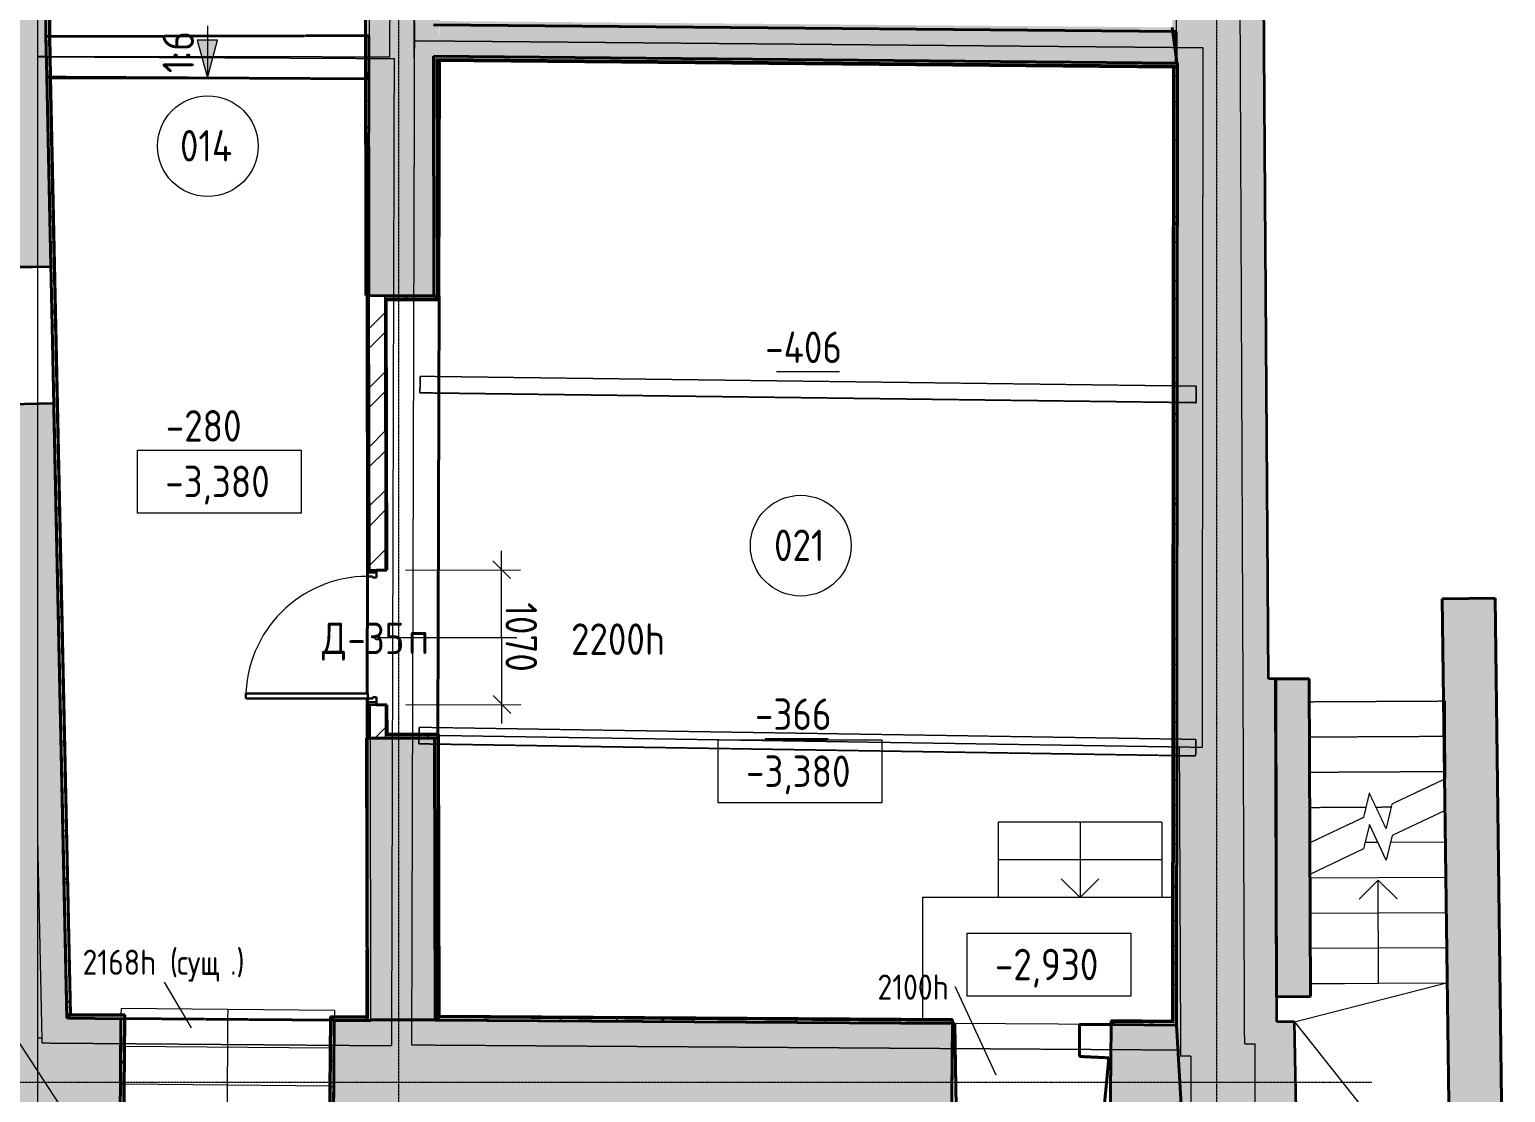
# Model space of a CAD drawing. Header units: millimetres. Extents: x 749182 to 2267578, y 70462 to 311449.
# Drawn here: x 2004672 to 2016399, y 230546 to 238991 of the extents above; entities that cross this region are included whole.
import ezdxf

# ---------------------------------------------------------------- set-up
doc = ezdxf.new("R2010")
doc.units = ezdxf.units.MM
for name, pattern in [('ADSK_Линия сетки', [25, 20, -2.5, 0, -2.5]), ('ADSK_Сверху', [4.5, 3, -1.5]), ('ADSK_Снесено', [4.5, 3, -1.5]), ('осеваяX2', [4, 2.5, -0.5, 0.5, -0.5])]:
    doc.linetypes.add(name, pattern=pattern)
doc.layers.get('Defpoints').update_dxf_attribs({"color": 255})
for name, color, linetype, lineweight in [('Аннотация', 7, 'Continuous', 9), ('Двери', 7, 'Continuous', 20), ('Каркас', 7, 'Continuous', 9), ('Лестницы', 7, 'Continuous', 18), ('Марки', 7, 'Continuous', 20), ('Марки дверей', 7, 'Continuous', 20), ('Марки помещений', 7, 'Continuous', 20), ('Оси', 165, 'осеваяX2', 13), ('отметки', 7, 'Continuous', 20), ('Пандусы', 7, 'Continuous', 18), ('Перекрытие', 7, 'Continuous', 18), ('размеры', 7, 'Continuous', 9), ('Стены', 184, 'Continuous', 40), ('Стены внутренние', 7, 'Continuous', 18), ('Стены наружные', 7, 'Continuous', 18), ('Стены разрез', 7, 'Continuous', 35), ('Стены штриховка', 7, 'Continuous', 18), ('Стрелки вверх', 7, 'Continuous', 18)]:
    doc.layers.add(name, color=color, linetype=linetype, lineweight=lineweight)
doc.layers.add('Линии', color=7, linetype='Continuous', lineweight=9, true_color=0x00a600)
doc.layers.add('Отметки потолка', color=253, linetype='Continuous')
doc.styles.add('GOST Common', font='GOST_Common.ttf', dxfattribs={"width": 0.9, "height": 350})
doc.styles.add('GOST Common_1', font='GOST_Common.ttf', dxfattribs={"width": 0.9, "height": 250})
doc.dimstyles.new('ADSK_Основной_2_5_мм', dxfattribs={"dimscale": 304.8, "dimtxt": 251.428749, "dimasz": 0.463911, "dimexe": 0.492126, "dimexo": 0.492126, "dimgap": 0.098425, "dimtad": 1, "dimdec": 3, "dimrnd": 0.001, "dimdsep": 46, "dimtxsty": 'GOST Common_1', "dimblk1": 'OBLIQUE', "dimblk2": 'OBLIQUE', "dimsah": 1, "dimcen": 0.09, "dimdle": 0.492126, "dimazin": 2, "dimtfac": 1, "dimtdec": 4, "dimtix": 1, "dimtmove": 0, "dimatfit": 3, "dimfxl": 0, "dimtvp": 1, "dimtolj": 1, "dimtzin": 0, "dimlwd": 20, "dimlwe": 20, "dimarcsym": 0})
doc.dimstyles.new('ADSK_Основной_2_5_мм_Округление_до_1_мм', dxfattribs={"dimscale": 304.8, "dimtxt": 251.428749, "dimasz": 0.463911, "dimexe": 0.492126, "dimexo": 0.492126, "dimgap": 0.098425, "dimtad": 1, "dimdec": 0, "dimdsep": 46, "dimtxsty": 'GOST Common_1', "dimblk1": 'OBLIQUE', "dimblk2": 'OBLIQUE', "dimsah": 1, "dimcen": 0.09, "dimdle": 0.492126, "dimazin": 2, "dimtfac": 1, "dimtdec": 4, "dimtix": 1, "dimtmove": 0, "dimatfit": 3, "dimfxl": 0, "dimtvp": 1, "dimtolj": 1, "dimtzin": 0, "dimlwd": 20, "dimlwe": 20, "dimarcsym": 0})
pattern_1 = [(0, (1958195.05, 210071.62), (406.4, 101.6), [33.528, -271.272, 33.528, -271.272, -1625.6]), (0, (1958195.05, 210071.62), (406.4, 101.6), [-609.6, 33.528, -576.072, 33.528, -271.272, -711.2]), (0, (1958195.05, 210071.62), (406.4, 101.6), [-1524, 33.528, -169.672, 33.528, -474.472]), (120, (1958347.45, 210122.42), (-291.18818, 301.15272), [33.528, -271.272, 33.528, -271.272, -1625.6]), (120, (1958347.45, 210122.42), (-291.18818, 301.15272), [-609.6, 33.528, -576.072, 33.528, -271.272, -711.2]), (120, (1958347.45, 210122.42), (-291.18818, 301.15272), [-1524, 33.528, -169.672, 33.528, -474.472]), (240, (1958398.25, 210325.62), (-115.21182, -402.75272), [33.528, -271.272, 33.528, -271.272, -1625.6]), (240, (1958398.25, 210325.62), (-115.21182, -402.75272), [-609.6, 33.528, -576.072, 33.528, -271.272, -711.2]), (240, (1958398.25, 210325.62), (-115.21182, -402.75272), [-1524, 33.528, -169.672, 33.528, -474.472])]

# ---------------------------------------------------------------- blocks, each defined once
blk = doc.blocks.new('Типовая двутавровая балка _АСТО 20-93_ Балки - 130х360мм-785426-00 План подвала')
at = {"layer": 'Каркас', "color": 253, "linetype": 'ADSK_Сверху', "true_color": 0xaaaaaa}
for p, q in [((-3083.5, 67.5), (-3083.5, -62.5)), ((-3083.5, 67.5), (3083.5, 67.5)), ((3083.5, -62.5), (3083.5, 67.5)), ((-3083.5, -62.5), (3083.5, -62.5))]:
    blk.add_line(p, q, dxfattribs=at)
at = {"layer": 'Каркас', "color": 253, "linetype": 'ADSK_Сверху', "true_color": 0xb2b2b2}
for p, q in [((-3083.5, 15), (-3083.5, 67.5)), ((3083.5, 67.5), (-3083.5, 67.5)), ((-3083.5, 3), (-3083.5, 15)), ((3083.5, 67.5), (3083.5, 15)), ((3083.5, 15), (3083.5, 3)), ((-3083.5, -15), (-3083.5, -3)), ((-3083.5, -62.5), (-3083.5, -15)), ((-3083.5, -62.5), (3083.5, -62.5)), ((3083.5, -3), (3083.5, -15)), ((3083.5, -15), (3083.5, -62.5))]:
    blk.add_line(p, q, dxfattribs=at)
blk = doc.blocks.new('Типовая двутавровая балка _АСТО 20-93_ Балки - 130х360мм-785438-00 План подвала')
at = {"layer": 'Каркас', "color": 253, "linetype": 'ADSK_Сверху', "true_color": 0xaaaaaa}
for p, q in [((-3086, 67.5), (-3086, -62.5)), ((-3086, 67.5), (3086, 67.5)), ((3086, -62.5), (3086, 67.5)), ((-3086, -62.5), (3086, -62.5))]:
    blk.add_line(p, q, dxfattribs=at)
at = {"layer": 'Каркас', "color": 253, "linetype": 'ADSK_Сверху', "true_color": 0xb2b2b2}
for p, q in [((-3086, 15), (-3086, 67.5)), ((3086, 67.5), (-3086, 67.5)), ((-3086, 3), (-3086, 15)), ((3086, 67.5), (3086, 15)), ((3086, 15), (3086, 3)), ((3086, 3.5), (3086, 3)), ((-3086, -15), (-3086, -3)), ((-3086, -62.5), (-3086, -15)), ((-3086, -62.5), (3086, -62.5)), ((3086, -3), (3086, -15)), ((3086, -15), (3086, -62.5))]:
    blk.add_line(p, q, dxfattribs=at)
blk = doc.blocks.new('Существующие стены подвал - Существующие стены подвал-614279-00 План подвала')
at = {"layer": 'Стены', "true_color": 0xc0c0c0}
h = blk.add_hatch(color=9, dxfattribs=at)
h.paths.add_polyline_path([(56530, 8244), (56522, 9892), (55615, 9887), (55611, 9124), (54268, 9130), (54267, 9159), (49024, 9159), (49024, 8260), (51105, 8255)])
h.paths.add_polyline_path([(55620, 11120), (56516, 11125), (56510, 12255), (55625, 12250), (55622, 11615)])
h.paths.add_polyline_path([(55630, 13483), (56504, 13488), (56483, 17882), (56479, 17884), (56484, 18289), (56581, 18289), (56578, 18453), (55637, 18454), (55634, 15862), (55639, 15464), (55634, 14275)])
h.paths.add_polyline_path([(56557, 19523), (56528, 21036), (56387, 21036), (56386, 21236), (56384, 21236), (56375, 23761), (56320, 23762), (56288, 28355), (56257, 36643), (56224, 43937), (48464, 43936), (48464, 43053), (55489, 43062), (55489, 40730), (55506, 37128), (55501, 36571), (55556, 28934), (55560, 28903), (55598, 28902), (55600, 28901), (55599, 28652), (55595, 28648), (55599, 28619), (55592, 20993), (55639, 20179), (55639, 19524), (56555, 19523)])
h.paths.add_polyline_path([(39393, 20202), (42162, 20231), (42716, 20255), (46307, 20252), (46773, 21064), (46670, 25898), (45913, 25901), (45930, 21077), (41376, 21088), (41376, 20956), (40178, 20959), (40178, 21091), (38511, 21094), (38521, 20374), (39393, 20368), (39393, 20231)])
h.paths.add_polyline_path([(18978, 20357), (18996, 20698), (18996, 21072), (18966, 21072), (18966, 20652), (18456, 20409), (18495, 20368), (18966, 20358)])
h.paths.add_polyline_path([(18424, 20369), (18456, 20409), (18456, 21073), (10754, 21086), (10746, 20458), (11346, 20458), (18045, 20377), (18211, 20374)])
h.paths.add_polyline_path([(37360, 20381), (37355, 21098), (30807, 21115), (30787, 20709), (30787, 20839), (30777, 20702), (30787, 20395), (34405, 20388), (35898, 20390), (37360, 20381)])
h.paths.add_polyline_path([(46613, 28543), (46613, 28546), (46607, 28863), (46597, 32747), (46594, 32922), (46603, 32922), (46599, 34522), (45850, 34542), (45850, 34541), (45780, 34540), (45780, 34544), (45778, 34544), (45781, 30723), (45896, 30722), (45904, 28546), (46608, 28543)])
h.paths.add_polyline_path([(45778, 35501), (45778, 35501), (45779, 35510), (45848, 35511), (45848, 35503), (46597, 35523), (46594, 36634), (46597, 37232), (46590, 43051), (47468, 43052), (47468, 43936), (45825, 43935), (45871, 35688), (45777, 35688), (45778, 35511)])
h = blk.add_hatch(color=9, dxfattribs=at)
h.paths.add_polyline_path([(49330, 9159), (49871, 9159), (49876, 14295), (49329, 14293), (49341, 13117), (46824, 13097), (46826, 14680), (46270, 14680), (46225, 13092), (42728, 13086), (42730, 14666), (42185, 14666), (42202, 12894), (40707, 12829), (40704, 13066), (39414, 13046), (39406, 14749), (38599, 14752), (38615, 13626), (37409, 13633), (37379, 17813), (35269, 17808), (35270, 17508), (36952, 17512), (36985, 12976), (38530, 12970), (38530, 12441), (46544, 12521), (49330, 12549), (49324, 9159)])
h.paths.add_polyline_path([(49318, 15363), (49867, 15365), (49864, 15537), (53981, 15485), (53986, 15883), (49850, 15934), (49839, 20219), (53802, 20191), (53811, 21022), (49715, 21049), (49721, 23289), (49159, 23290), (49153, 21046), (48898, 21048), (48891, 20226), (49310, 20222), (49310, 19595), (49307, 15912), (49314, 15912), (49314, 15769), (49318, 15364)])
h.paths.add_polyline_path([(55639, 15464), (55634, 15862), (55120, 15869), (55115, 15470), (55634, 15464)])
h.paths.add_polyline_path([(46827, 15716), (46827, 15765), (46818, 15765), (46818, 15915), (46843, 20244), (47196, 20241), (47203, 21061), (46773, 21064), (46307, 20252), (46285, 15923), (46302, 15923), (46301, 15765), (46300, 15716), (46826, 15716)])
h.paths.add_polyline_path([(42721, 15725), (42732, 15725), (42731, 15794), (42721, 15794), (42721, 16270), (42716, 20255), (42157, 20231), (42162, 16052), (42173, 15890), (42175, 15725), (42721, 15725)])
h.paths.add_polyline_path([(39402, 15799), (39402, 15904), (39406, 16052), (39393, 20368), (38521, 20374), (38585, 15803), (38603, 15802), (39401, 15799)])
h.paths.add_polyline_path([(49314, 15912), (49314, 15912), (49839, 15934)])
h.paths.add_polyline_path([(18026, 17310), (18944, 17311), (18401, 17522), (18878, 17348), (18215, 17715), (18045, 17666), (18045, 17821), (18945, 18220), (18945, 18187), (18979, 18187), (18978, 18769), (18945, 18768), (18945, 18253), (18045, 18741), (18045, 18759), (18012, 18759), (18026, 17310)])
h.paths.add_polyline_path([(18945, 17311), (18979, 17311), (18979, 17677), (18945, 17677), (18945, 17311)])
h.paths.add_polyline_path([(30789, 17378), (31843, 17391), (31825, 18780), (30788, 18769), (30789, 18187), (30842, 18187), (30842, 17677), (30789, 17677), (30789, 17384)])
h.paths.add_polyline_path([(13925, 17540), (13925, 17840), (11328, 17867), (11334, 20458), (11046, 20458), (11007, 17570), (13342, 17546)])
h.paths.add_polyline_path([(30788, 20077), (31808, 20119), (31804, 20361), (31797, 20361), (31804, 20393), (30787, 20395), (30788, 20079)])
h.paths.add_polyline_path([(17999, 20144), (18045, 20144), (18045, 20154), (18295, 20209), (18424, 20369), (17997, 20378), (17999, 20154)])
h.paths.add_polyline_path([(18945, 20153), (18978, 20154), (18978, 20357), (18945, 20357), (18945, 20154)])
h.paths.add_polyline_path([(55639, 20179), (55591, 21010), (55071, 21014), (55062, 20183), (55639, 20179)])
h.paths.add_polyline_path([(49179, 26805), (49175, 28869), (49173, 28869), (49172, 28240), (49168, 26805), (49173, 26805)])
h.paths.add_polyline_path([(49731, 26804), (49736, 28675), (49734, 28674), (49718, 28675), (49718, 28706), (49686, 28707), (49685, 28662), (49673, 28659), (49179, 26805), (49715, 26804)])
h.paths.add_polyline_path([(55599, 28619), (55555, 28936), (49737, 28987), (49721, 34397), (49676, 34397), (49676, 34274), (49283, 33202), (49633, 29644), (49685, 29319), (49685, 29120), (49652, 28971), (49685, 28977), (49686, 28957), (49737, 28956), (49736, 28675), (55591, 28619)])
h.paths.add_polyline_path([(49145, 28869), (49145, 28869), (49175, 28875), (49166, 34396), (49122, 34396), (49126, 32975), (49132, 32975), (49136, 32801), (49144, 28869)])
h.paths.add_polyline_path([(49119, 35466), (49718, 35467), (49715, 36619), (55501, 36571), (55506, 37174), (48705, 37218), (48702, 36626), (49116, 36624), (49119, 35555)])
h.paths.add_polyline_path([(47702, 36630), (47705, 37225), (46597, 37232), (46594, 36634), (47702, 36630)])
at = {"layer": 'Стены'}
for p, q in [((49731, 26804), (49721, 23321)), ((49160, 23645), (49163, 24679)), ((49159, 23290), (49160, 23605)), ((53811, 21022), (53828, 21022)), ((53842, 20191), (53828, 21022)), ((54819, 21016), (54818, 20761)), ((54819, 21016), (55071, 21014)), ((54818, 20761), (55053, 20750)), ((55053, 20750), (54998, 20183))]:
    blk.add_line(p, q, dxfattribs=at)
at = {"layer": 'Стены разрез'}
for p, q in [((56288, 28355), (56257, 36643)), ((46607, 28863), (46597, 32747)), ((49136, 32801), (49144, 28869)), ((46613, 28543), (46607, 28863)), ((49144, 28869), (49173, 28869)), ((49173, 28869), (49173, 28529)), ((55555, 28936), (55599, 28619)), ((55599, 28619), (55555, 28936)), ((49731, 26804), (49736, 28675)), ((49736, 28675), (55599, 28619)), ((55599, 28619), (55591, 21010)), ((49173, 28529), (49168, 26805)), ((56320, 23762), (56288, 28355)), ((49168, 26805), (49731, 26804)), ((46773, 21064), (46670, 25898)), ((56383, 23762), (56320, 23762)), ((56387, 21035), (56383, 23762)), ((49159, 23290), (49153, 21046)), ((49721, 23289), (49159, 23290)), ((49715, 21049), (49721, 23289)), ((47203, 21061), (46773, 21064)), ((47196, 20241), (47203, 21061)), ((48898, 21048), (48891, 20226)), ((49153, 21046), (48898, 21048)), ((53811, 21022), (49715, 21049)), ((53802, 20191), (53811, 21022)), ((55071, 21014), (55062, 20183)), ((55591, 21010), (55071, 21014)), ((55591, 21010), (55639, 20179)), ((55639, 20179), (55591, 21010)), ((56528, 21036), (56387, 21035)), ((56557, 19523), (56528, 21036))]:
    blk.add_line(p, q, dxfattribs=at)
blk = doc.blocks.new('Существующие стены подвал 2 - Существующие стены подвал 2-649525-00 План подвала')
at = {"layer": 'Стены', "true_color": 0xc0c0c0}
h = blk.add_hatch(color=9, dxfattribs=at)
h.paths.add_polyline_path([(46670, 25898), (46669, 25947), (45913, 25930), (45914, 25901), (46633, 25898)])
h.paths.add_polyline_path([(45909, 27022), (46645, 27038), (46613, 28543), (45904, 28546), (45909, 27038)])
at = {"layer": 'Стены'}
blk.add_line((45906, 27832), (45907, 27562), dxfattribs=at)
at = {"layer": 'Стены разрез'}
for p, q in [((45904, 28546), (45906, 27832)), ((46645, 27038), (46613, 28543)), ((45907, 27562), (45909, 27022)), ((45909, 27022), (46645, 27038)), ((46669, 25947), (45913, 25930)), ((45913, 25930), (45913, 25901)), ((46670, 25898), (46669, 25947))]:
    blk.add_line(p, q, dxfattribs=at)
blk = doc.blocks.new('Новые проёмы подвал - Новые проёмы подвал-999150-00 План подвала')
at = {"layer": 'Стены', "color": 0, "linetype": 'ADSK_Снесено'}
for p, q in [((53811, 21022), (53828, 21022)), ((53828, 21022), (53842, 20191)), ((54818, 20761), (54819, 21016)), ((54819, 21016), (55071, 21014)), ((55053, 20750), (54818, 20761)), ((54998, 20183), (55053, 20750))]:
    blk.add_line(p, q, dxfattribs=at)
at = {"layer": 'Стены разрез', "color": 0, "linetype": 'ADSK_Снесено'}
for p, q in [((49144, 28869), (46607, 28863)), ((46607, 28863), (46613, 28543)), ((49173, 28869), (49144, 28869)), ((49173, 28529), (49173, 28869)), ((46613, 28543), (49173, 28529)), ((47203, 21061), (47196, 20241)), ((48898, 21048), (47203, 21061)), ((48891, 20226), (48898, 21048)), ((53811, 21022), (53802, 20191)), ((53828, 21022), (53811, 21022)), ((53842, 20191), (53828, 21022)), ((54819, 21016), (54818, 20761)), ((55071, 21014), (54819, 21016)), ((55062, 20183), (55071, 21014)), ((54818, 20761), (55053, 20750)), ((55053, 20750), (54998, 20183))]:
    blk.add_line(p, q, dxfattribs=at)
blk = doc.blocks.new('AC_Дверь_Однопольная_Стальная - Д-35п 1070х2200h-1983209-00 План подвала')
at = {"layer": 'Двери', "color": 5, "linetype": 'Continuous', "lineweight": 30, "true_color": 0x0000ff}
for p, q in [((-485, 1046), (-445, 1046)), ((-485, 76), (-485, 1046)), ((-445, 1046), (-445, 76)), ((-535, 76), (-515, 76)), ((-535, 6), (-535, 76)), ((-515, 6), (-535, 6)), ((-515, 76), (-485, 76)), ((-515, 6), (-515, 76)), ((-515, 76), (-515, 6)), ((-475, 6), (-515, 6)), ((-445, 76), (-485, 76)), ((-485, 76), (-485, 36)), ((-485, 36), (-475, 36)), ((-475, 36), (-475, 6)), ((475, 36), (485, 36)), ((475, 6), (475, 36)), ((515, 6), (475, 6)), ((485, 76), (515, 76)), ((485, 36), (485, 76)), ((515, 76), (515, 6)), ((515, 76), (535, 76)), ((515, 6), (515, 76)), ((535, 6), (515, 6)), ((535, 76), (535, 6))]:
    blk.add_line(p, q, dxfattribs=at)
at = {"layer": 'Двери', "color": 5, "linetype": 'Continuous', "true_color": 0x0000ff}
blk.add_arc((-485, 76), 970, 0, 90, dxfattribs=at)
blk = doc.blocks.new('_Oblique')
at = {"color": 0, "linetype": 'ByBlock', "lineweight": -2}
blk.add_line((-0.5, -0.5), (0.5, 0.5), dxfattribs=at)
blk = doc.blocks.new('*D1834')
at = {"layer": 'Defpoints', "color": 0, "lineweight": 20, "transparency": 16777216}
for p in [(2003785, 237109), (2004840, 237109), (2003685, 236004)]:
    blk.add_point(p, dxfattribs=at)
at = {"layer": 'размеры', "color": 0, "lineweight": 20, "transparency": 16777216}
for p, q in [((2003785, 235854), (2003785, 237259)), ((2004690, 237109), (2003635, 237109)), ((2003835, 236004), (2003935, 236004))]:
    blk.add_line(p, q, dxfattribs=at)
at = {"layer": 'размеры', "color": 0, "lineweight": 20, "transparency": 16777216, "xscale": 141.4, "yscale": 141.4, "zscale": 141.4}
for p, rotation in [((2003785, 237109), 90), ((2003785, 236004), 270)]:
    blk.add_blockref('_Oblique', p, dxfattribs=dict(at, rotation=rotation))
at = {"layer": 'размеры', "color": 0, "lineweight": 20, "transparency": 16777216, "insert": (2003630, 236557), "char_height": 250, "width": 925.6, "attachment_point": 5, "rotation": 90, "style": 'GOST Common_1'}
blk.add_mtext('\\A1;1105.635', dxfattribs=at)
blk = doc.blocks.new('ADSK_Марка_Помещение_ОдноЗначение - Номер-247393-00 План подвала')
at = {"layer": 'Марки помещений'}
blk.add_circle((0, 0), 4, dxfattribs=at)
blk = doc.blocks.new('ADSK_Марка_Дверь - Типоразмер_ADSK_Марка-58376-00 План подвала')
at = {"layer": 'Марки дверей', "lineweight": 9}
blk.add_circle((0, 0), 0.2, dxfattribs=at)
blk = doc.blocks.new('*D1841')
at = {"layer": 'Defpoints', "color": 0, "lineweight": 20, "transparency": 16777216}
for p in [(2007510, 234697), (2008423, 234699), (2007512, 233627)]:
    blk.add_point(p, dxfattribs=at)
at = {"layer": 'размеры', "color": 0, "lineweight": 20, "transparency": 16777216}
for p, q in [((2008425, 233479), (2008423, 234849)), ((2007660, 234697), (2008573, 234699)), ((2007662, 233627), (2008575, 233629))]:
    blk.add_line(p, q, dxfattribs=at)
at = {"layer": 'размеры', "color": 0, "lineweight": 20, "transparency": 16777216, "xscale": 141.4, "yscale": 141.4, "zscale": 141.4}
for p, rotation in [((2008423, 234699), 90.09878128628101), ((2008425, 233629), 270.098781286281)]:
    blk.add_blockref('_Oblique', p, dxfattribs=dict(at, rotation=rotation))
at = {"layer": 'размеры', "color": 0, "lineweight": 20, "transparency": 16777216, "insert": (2008579, 234164), "char_height": 250, "width": 700.59, "attachment_point": 5, "rotation": 270.0988, "style": 'GOST Common_1'}
blk.add_mtext('\\A1;1070', dxfattribs=at)
blk = doc.blocks.new('Высотные отметки - Рамка-5093-00 План подвала')
at = {"layer": 'Аннотация'}
for p, q in [((-6.5, 0), (-6.5, 5)), ((-6.5, 5), (6.5, 5)), ((6.5, 5), (6.5, 0)), ((6.5, 0), (-6.5, 0))]:
    blk.add_line(p, q, dxfattribs=at)
blk = doc.blocks.new('ADSK_Марка_Перекрытие - Экземпляр_ADSK_Позиция-177290-00 План подвала')
at = {"layer": 'Марки'}
blk.add_line((-2.5, 0), (2.5, 0), dxfattribs=at)

msp = doc.modelspace()

# ---------------------------------------------------------------- hatches: boundary and pattern name
at = {"layer": 'размеры'}
msp.add_hatch(color=0, dxfattribs=at).paths.add_polyline_path([(2006084.9241, 238605.9377), (2006165.3088, 238905.9377), (2006004.5393, 238905.9377)])
at = {"layer": 'Стены внутренние'}
h = msp.add_hatch(color=0, dxfattribs=at)
h.paths.add_polyline_path([(2007373.9754, 236876.9576), (2007867.8426, 238730.1854), (2007880.7502, 238733.5178), (2007879.9543, 239048.7119), (2007847.2916, 239042.1558), (2007879.9543, 239191.572), (2007879.6092, 239390.2074), (2007363.9189, 242664.5603), (2007373.7943, 236981.2115)])
h.paths.add_polyline_path([(2007573.3384, 243533.0958), (2007870.9988, 244345.5504), (2007870.7835, 244469.4115), (2007870.6337, 244468.9398), (2007604.5028, 243631.1972)])
at = {"layer": 'Стены внутренние', "lineweight": 9}
h = msp.add_hatch(dxfattribs=at)
h.set_pattern_fill('FP_2', color=0, style=0, pattern_type=2)
h.set_pattern_definition(pattern_1)
h.paths.add_polyline_path([(2004802.5103, 238934.9786), (2004822.5098, 238935.1781), (2004812.0717, 242818.1639), (2004792.0707, 242818.4936), (2004802.4963, 238940.1876)])
at = {"layer": 'Стены внутренние'}
h = msp.add_hatch(color=0, dxfattribs=at)
h.paths.add_polyline_path([(2013782.8166, 238771.0209), (2013781.9378, 238974.1394), (2013755, 238974.3868)])
h.paths.add_polyline_path([(2007931.5339, 238777.8615), (2007931.5093, 239027.8723), (2007880.2379, 239028.3432), (2007880.6724, 238778.3287), (2007931.5093, 238777.8617)])
at = {"layer": 'Стены внутренние', "lineweight": 9}
h = msp.add_hatch(dxfattribs=at)
h.set_pattern_fill('FP_2', color=0, style=0, pattern_type=2)
h.set_pattern_definition(pattern_1)
h.paths.add_polyline_path([(2007363.2978, 236876.9879), (2007363.5749, 236981.2115), (2007367.8825, 238940.1876), (2007370.3894, 238940.7163), (2007370.3795, 238946.4285), (2007350.3878, 238941.6174), (2007353.9753, 236877.0144)])
h = msp.add_hatch(dxfattribs=at)
h.set_pattern_fill('FP_2', color=0, style=0, pattern_type=2)
h.set_pattern_definition(pattern_1)
h.paths.add_polyline_path([(2013786.1809, 231082.0333), (2013787.1947, 232094.2452), (2013793.7981, 238690.7106), (2013773.8015, 238690.7106), (2013766.201, 231082.1653), (2013783.7869, 231082.0491)])
h = msp.add_hatch(dxfattribs=at)
h.set_pattern_fill('FP_2', color=0, style=0, pattern_type=2)
h.set_pattern_definition(pattern_1)
h.paths.add_polyline_path([(2004987.9778, 231155.6637), (2004828.0451, 238614.5395), (2004808.0488, 238614.1525), (2004968.3988, 231165.8168), (2004983.2001, 231165.5877), (2004983.1221, 231155.7016), (2004987.7634, 231155.6654)])
h = msp.add_hatch(dxfattribs=at)
h.set_pattern_fill('FP_4', color=0, style=0, pattern_type=2)
h.set_pattern_definition([(45, (1958195.05, 210071.6), (-235.7317, 235.7317), []), (45, (1958352.2, 210071.6), (-235.7317, 235.7317), [])])
h.paths.add_polyline_path([(2007500.0367, 233361.3801), (2007499.5787, 233627.0287), (2007379.5789, 233626.7874), (2007380.0835, 233361.7206), (2007500.0022, 233361.3802)])
h.paths.add_polyline_path([(2007377.7341, 234696.8202), (2007497.7339, 234697.0271), (2007493.9762, 236876.617), (2007373.9754, 236876.9576), (2007377.7339, 234696.9065)])
h = msp.add_hatch(dxfattribs=at)
h.set_pattern_fill('FP_2', color=0, style=0, pattern_type=2)
h.set_pattern_definition(pattern_1)
h.paths.add_polyline_path([(2007904.0136, 236855.453), (2007903.9788, 236875.4532), (2007493.9781, 236875.51), (2007494.0107, 236856.6168), (2007903.9788, 236855.4531)])
h = msp.add_hatch(dxfattribs=at)
h.set_pattern_fill('FP_2', color=0, style=0, pattern_type=2)
h.set_pattern_definition(pattern_1)
h.paths.add_polyline_path([(2007890.0868, 233360.2729), (2007890.052, 233380.2731), (2007500.0041, 233380.2731), (2007500.0367, 233361.3801), (2007589.3906, 233361.1264)])
h = msp.add_hatch(dxfattribs=at)
h.set_pattern_fill('FP_2', color=0, style=0, pattern_type=2)
h.set_pattern_definition(pattern_1)
h.paths.add_polyline_path([(2007347.9816, 231117.2544), (2007347.9816, 231137.2546), (2007093.4435, 231139.2261), (2007093.9535, 231119.2359)])
h.paths.add_polyline_path([(2005428.1635, 231132.2295), (2005427.8182, 231152.2244), (2005417.9858, 231152.3067), (2005417.9858, 231132.3102), (2005427.9855, 231132.2322)])
h.paths.add_polyline_path([(2005397.8191, 231132.4662), (2005397.8191, 231152.4668), (2004983.1218, 231155.6637), (2004982.9661, 231135.7022), (2005395.8907, 231132.4813)])
h = msp.add_hatch(dxfattribs=at)
h.set_pattern_fill('FP_2', color=0, style=0, pattern_type=2)
h.set_pattern_definition(pattern_1)
h.paths.add_polyline_path([(2005410.7866, 230292.154), (2005417.8185, 231152.3081), (2005397.9865, 231152.4655), (2005390.9547, 230292.3213)])
h = msp.add_hatch(dxfattribs=at)
h.set_pattern_fill('FP_2', color=0, style=0, pattern_type=2)
h.set_pattern_definition(pattern_1)
h.paths.add_polyline_path([(2007085.8948, 230277.4784), (2007093.2684, 231139.2261), (2007073.4443, 231139.4012), (2007065.8955, 230277.6536), (2007073.4443, 230277.5875)])
h = msp.add_hatch(dxfattribs=at)
h.set_pattern_fill('FP_2', color=0, style=0, pattern_type=2)
h.set_pattern_definition(pattern_1)
h.paths.add_polyline_path([(2013766.181, 231082.1654), (2013766.181, 231102.1659), (2013265.7085, 231105.4723), (2013265.5764, 231085.4727), (2013754.2011, 231082.2447)])
h.paths.add_polyline_path([(2012005.5963, 231093.7969), (2012005.5963, 231113.7974), (2007909.9203, 231140.8293), (2007909.8636, 231120.8558), (2011767.1947, 231095.372)])
at = {"layer": 'Стены наружные'}
for points in [[(2016398.7637, 227933.3053), (2016315.8627, 234474.2478), (2015896.8963, 234468.9378), (2015979.6671, 227938.265), (2016140.8924, 227936.357)], [(2014578.9083, 231307.4048), (2014848.9067, 231308.3391), (2014840.17, 233833.2478), (2014570.1716, 233832.3136), (2014575.383, 232326.2215)]]:
    msp.add_hatch(color=0, dxfattribs=at).paths.add_polyline_path(points)

# ---------------------------------------------------------------- linework, layer by layer
at = {"layer": 'Аннотация', "color": 0, "lineweight": 9}
for p, q in [((2005158.55, 230073.615), (2004092.4138, 231703.7115)), ((2005959.5356, 231061.1049), (2005745.3184, 231421.5119)), ((2012028.365, 231383.3787), (2012022.3369, 231383.3787)), ((2012352.7568, 230682.9747), (2012028.365, 231383.3787))]:
    msp.add_line(p, q, dxfattribs=at)
at = {"layer": 'Лестницы', "color": 0, "linetype": 'ADSK_Сверху'}
for p, q in [((2014836.4819, 233650.93), (2015921.2662, 233656.7683)), ((2014841.1638, 232781.022), (2014836.4819, 233650.93)), ((2015924.5851, 233040.1025), (2015921.2662, 233656.7683)), ((2014837.9883, 233371.034), (2015922.7726, 233376.8724)), ((2014837.9883, 233371.034), (2015922.7726, 233376.8724)), ((2014839.4947, 233091.1381), (2015924.279, 233096.9764)), ((2014839.4947, 233091.1381), (2015924.279, 233096.9764)), ((2015924.5851, 233040.1025), (2015496.5567, 232837.698)), ((2015316.7589, 232925.5149), (2015270.5517, 232730.8255)), ((2015450.3495, 232643.0086), (2015316.7589, 232925.5149)), ((2014841.0011, 232811.2421), (2015290.2114, 232813.6598)), ((2014841.0011, 232811.2421), (2015290.2114, 232813.6598)), ((2015369.4509, 232814.0863), (2015491.1081, 232814.741)), ((2015369.4509, 232814.0863), (2015491.1081, 232814.741)), ((2015496.5567, 232837.698), (2015450.3495, 232643.0086)), ((2015270.5517, 232730.8255), (2014842.5233, 232528.4209)), ((2014844.6748, 232531.3578), (2014848.7807, 232531.3799)), ((2014844.6748, 232531.3578), (2014848.7807, 232531.3799))]:
    msp.add_line(p, q, dxfattribs=at)
at = {"layer": 'Лестницы', "color": 0}
for p, q in [((2015925.9306, 232790.1061), (2015497.9022, 232587.7016)), ((2013668.7652, 232694.2452), (2012368.7652, 232694.2452)), ((2012368.7652, 232694.2452), (2012368.7652, 232394.2452)), ((2013668.7652, 232694.2452), (2012368.7652, 232694.2452)), ((2013668.7652, 232694.2452), (2013668.7652, 232394.2452)), ((2015318.1044, 232675.5185), (2015271.8971, 232480.8291)), ((2015451.6949, 232393.0122), (2015318.1044, 232675.5185)), ((2015497.9022, 232587.7016), (2015451.6949, 232393.0122)), ((2015271.8971, 232480.8291), (2014843.8687, 232278.4246)), ((2015284.4513, 232533.7247), (2015384.8997, 232534.2653)), ((2015284.4513, 232533.7247), (2015384.8997, 232534.2653)), ((2015485.348, 232534.806), (2015921.3801, 232537.1527)), ((2015485.348, 232534.806), (2015921.3801, 232537.1527)), ((2012368.7652, 232394.2452), (2012368.7652, 232094.2452)), ((2013668.7652, 232394.2452), (2012368.7652, 232394.2452)), ((2013668.7652, 232394.2452), (2012368.7652, 232394.2452)), ((2013668.7652, 232394.2452), (2013668.7652, 232094.2452)), ((2014845.6433, 232251.459), (2015924.9274, 232257.2677)), ((2014845.6433, 232251.459), (2015924.9274, 232257.2677)), ((2013668.7652, 232094.2452), (2012368.7652, 232094.2452)), ((2014846.6118, 231971.5602), (2015928.4747, 231977.3828)), ((2014846.6118, 231971.5602), (2015928.4747, 231977.3828)), ((2014847.5803, 231691.6613), (2015931.811, 231697.4967)), ((2014847.5803, 231691.6613), (2015931.811, 231697.4967)), ((2015931.811, 231697.4967), (2015931.6553, 231726.4287)), ((2015933.3174, 231417.6007), (2015931.811, 231697.4967)), ((2014848.5488, 231411.7625), (2015933.3174, 231417.6007)), ((2014848.5488, 231411.7625), (2015933.3174, 231417.6007)), ((2005398.5185, 231212.2944), (2005398.082, 231162.4651)), ((2007093.9535, 231197.4428), (2005398.5185, 231212.2944)), ((2007093.9535, 231197.4428), (2005398.5185, 231212.2944)), ((2007093.9535, 231197.4428), (2007093.5312, 231149.2401)), ((2007061.3268, 230897.7171), (2005425.9752, 230912.0424)), ((2007061.3268, 230897.7171), (2005425.9752, 230912.0424)), ((2007058.6989, 230597.7286), (2005423.4644, 230612.0529)), ((2007058.6989, 230597.7286), (2005423.4644, 230612.0529))]:
    msp.add_line(p, q, dxfattribs=at)
at = {"layer": 'Линии', "color": 0}
for p, q in [((2013791.2681, 236161.259), (2013791.1371, 236030.4369)), ((2013788.4579, 233355.4675), (2013788.3269, 233224.6405))]:
    msp.add_line(p, q, dxfattribs=at)
at = {"layer": 'Марки дверей', "color": 0}
msp.add_line((2007434.6564, 234161.9176), (2008544.5317, 234161.9176), dxfattribs=at)
at = {"layer": 'Оси', "linetype": 'ADSK_Линия сетки'}
for p, q in [((2007604.9564, 214656.6284), (2007604.9564, 254606.4029)), ((2014104.9564, 214656.6284), (2014104.9564, 254606.4029)), ((1947108.8213, 230628.4045), (2015336.7643, 230628.4045))]:
    msp.add_line(p, q, dxfattribs=at)
at = {"layer": 'Пандусы', "color": 0}
msp.add_line((2004838.3354, 238601.1103), (2007340.9795, 238601.1103), dxfattribs=at)
at = {"layer": 'Перекрытие', "linetype": 'ADSK_Сверху'}
for p, q in [((2007732.2029, 238902.549), (2007709.3075, 246891.8854)), ((2007537.9506, 242963.7908), (2007532.7965, 238771.9941)), ((2007709.2989, 230922.1765), (2007731.9511, 238902.5512)), ((2007731.9511, 238902.5512), (2013993.9584, 238847.2657)), ((2007532.7965, 238771.9941), (2004738.89, 238775.4293)), ((2004738.89, 238774.9038), (2007568.3071, 238760.4881)), ((2013993.9584, 238847.2657), (2013988.3894, 233286.9381)), ((2007568.3071, 238760.4881), (2007547.4463, 230915.6924)), ((2013988.3894, 233286.9381), (2007716.288, 233384.449)), ((2004772.6086, 230937.337), (2004738.2581, 232539.3609)), ((2007547.4463, 230915.6924), (2004772.6086, 230937.337)), ((2013816.95, 230881.8257), (2007709.2989, 230922.1765))]:
    msp.add_line(p, q, dxfattribs=at)
at = {"layer": 'Перекрытие'}
for p, q in [((2007340.9792, 238601.2474), (2004838.059, 238613.9996)), ((2011767.1947, 232094.2452), (2011767.1947, 231127.3727)), ((2013755.1947, 232094.2452), (2011767.1947, 232094.2452)), ((2014722.9053, 231107.2367), (2015929.1524, 231417.5783)), ((2014848.5524, 231410.7182), (2015390.9253, 231414.6816)), ((2015933.3063, 231417.6007), (2015947.7187, 229567.6904)), ((2013265.5764, 231085.4727), (2012005.5963, 231093.7969)), ((2014722.9053, 231107.2367), (2015947.7187, 229567.6904))]:
    msp.add_line(p, q, dxfattribs=at)
at = {"layer": 'размеры', "color": 0, "lineweight": 20}
msp.add_line((2006084.9241, 239020.3558), (2006084.9241, 238605.9377), dxfattribs=at)
at = {"layer": 'размеры', "color": 0}
for p, q in [((2006165.3088, 238905.9377), (2006004.5393, 238905.9377)), ((2006004.5393, 238905.9377), (2006084.9241, 238605.9377)), ((2006084.9241, 238605.9377), (2006165.3088, 238905.9377))]:
    msp.add_line(p, q, dxfattribs=at)
at = {"layer": 'Стены внутренние', "color": 0, "linetype": 'ADSK_Сверху'}
for p, q in [((2007730.3395, 238334.7751), (2007705.8742, 246950.3861)), ((2007349.0958, 238772.22), (2007349.1259, 238761.6048))]:
    msp.add_line(p, q, dxfattribs=at)
at = {"layer": 'Стены внутренние', "color": 0, "lineweight": 40}
for p, q in [((2007330.7843, 244468.4732), (2007343.9752, 236877.0428)), ((2004792.0707, 242818.4936), (2004802.5103, 238934.9786)), ((2004832.5096, 238935.2779), (2004822.0722, 242817.999)), ((2013781.9378, 238974.1394), (2007880.2379, 239028.3432)), ((2004802.5103, 238934.9786), (2004808.0488, 238614.1525)), ((2004838.0433, 238614.733), (2004832.5096, 238935.2779)), ((2013783.0195, 238724.1189), (2013781.9378, 238974.1394)), ((2007880.6724, 238778.3287), (2007883.9787, 236875.51)), ((2013793.8349, 238724.0195), (2007880.6724, 238778.3287)), ((2007883.9787, 236875.51), (2007880.6724, 238778.3287)), ((2007916.0345, 236843.4189), (2007912.7285, 238746.0329)), ((2007912.7285, 238746.0329), (2013761.8031, 238692.3124)), ((2013761.8031, 238692.3124), (2013754.2131, 231114.2452)), ((2013786.1809, 231082.0333), (2013793.8349, 238724.0195)), ((2004808.0488, 238614.1525), (2004967.7554, 231165.8218)), ((2004997.7673, 231165.5877), (2004838.0433, 238614.733)), ((2007343.9752, 236877.0428), (2007883.9787, 236875.51)), ((2007353.9753, 236877.0144), (2007357.7341, 234696.7858)), ((2007509.7339, 234697.0478), (2007506.0314, 236844.5827)), ((2007506.0314, 236844.5827), (2007916.0345, 236843.4189)), ((2007427.734, 234696.9065), (2007509.7339, 234697.0478)), ((2007359.5789, 233626.7874), (2007360.0358, 233361.7775)), ((2007511.5786, 233627.0494), (2007429.5788, 233626.908)), ((2007511.9816, 233393.3463), (2007511.5786, 233627.0494)), ((2007922.0314, 233392.1824), (2007511.9816, 233393.3463)), ((2007925.9226, 231152.7504), (2007922.0314, 233392.1824)), ((2007350.0833, 233361.8057), (2007353.9314, 231147.2089)), ((2007890.0868, 233360.2729), (2007350.0833, 233361.8057)), ((2007890.0868, 233360.2729), (2007893.9778, 231120.9608)), ((2007893.9741, 231123.0886), (2007890.0868, 233360.2729)), ((2004967.7554, 231165.8218), (2004983.2001, 231165.7013)), ((2004983.2001, 231165.7013), (2004982.9661, 231135.7022)), ((2005428.3975, 231162.2286), (2004997.7673, 231165.5877)), ((2005428.1635, 231132.2295), (2005428.3975, 231162.2286)), ((2007063.5257, 231149.4741), (2007063.4478, 231139.4888)), ((2007353.9314, 231147.2089), (2007063.5257, 231149.4741)), ((2012005.8077, 231125.7962), (2007925.9226, 231152.7504)), ((2004982.9661, 231135.7022), (2005397.8191, 231132.4662)), ((2005397.8191, 231132.4662), (2005390.9547, 230312.3265)), ((2005420.7863, 230292.0703), (2005427.8182, 231132.2322)), ((2005427.8182, 231132.2322), (2005428.1635, 231132.2295)), ((2007063.4446, 231139.4888), (2007055.8083, 230267.7416)), ((2007086.0699, 230297.4776), (2007093.2684, 231119.2412)), ((2007093.2684, 231119.2412), (2007353.9835, 231117.2075)), ((2007353.9838, 231117.0645), (2007383.9837, 231117.1166)), ((2007383.9749, 231122.2024), (2007893.9741, 231123.0886)), ((2007383.9837, 231117.1166), (2007383.9749, 231122.2024)), ((2007893.9778, 231120.9608), (2012005.5963, 231093.7969)), ((2012005.5963, 231093.7969), (2012005.8077, 231125.7962)), ((2013265.7878, 231117.472), (2013265.5764, 231085.4727)), ((2013265.5764, 231085.4727), (2013786.1809, 231082.0333)), ((2013754.2131, 231114.2452), (2013265.7878, 231117.472))]:
    msp.add_line(p, q, dxfattribs=at)
at = {"layer": 'Стены внутренние', "color": 0}
for p, q in [((2007360.7843, 244468.5253), (2007373.9754, 236876.9576)), ((2007383.9749, 231122.2024), (2007380.0835, 233361.7206))]:
    msp.add_line(p, q, dxfattribs=at)
at = {"layer": 'Стены наружные', "color": 0, "linetype": 'ADSK_Сверху'}
for p, q in [((2014326.7326, 230933.186), (2014227.6637, 253830.8227)), ((2004738.2581, 230467.4518), (2004738.2581, 253320.8227)), ((2013719.8654, 253320.8227), (2013782.4787, 238849.1328)), ((2013806.5318, 233289.7654), (2013817.1548, 230834.4875)), ((2004771.7517, 230977.3026), (2004738.2581, 230977.4572)), ((2014326.7326, 230933.186), (2014408.9952, 230932.8062)), ((2014408.9952, 218603.9182), (2014408.9952, 230932.8062)), ((2013898.9952, 230834.8415), (2013817.1548, 230834.4875)), ((2013898.9952, 230834.8415), (2013898.9952, 221526.0695))]:
    msp.add_line(p, q, dxfattribs=at)
at = {"layer": 'Стены наружные', "color": 0, "lineweight": 40}
for p, q in [((2016315.8627, 234474.2478), (2015896.8963, 234468.9378)), ((2015896.8963, 234468.9378), (2015974.5076, 228345.3546)), ((2016398.7637, 227933.3053), (2016315.8627, 234474.2478)), ((2014840.17, 233833.2478), (2014570.1716, 233832.3136)), ((2014570.1716, 233832.3136), (2014578.9083, 231307.4048)), ((2014848.9067, 231308.3391), (2014840.17, 233833.2478)), ((2014578.9083, 231307.4048), (2014848.9067, 231308.3391))]:
    msp.add_line(p, q, dxfattribs=at)
at = {"layer": 'Стены штриховка', "color": 0}
for p, q in [((2007353.9753, 236877.0144), (2007340.7843, 244468.4906)), ((2004812.0717, 242818.1639), (2004822.5098, 238935.1781)), ((2004822.5098, 238935.1781), (2004828.0451, 238614.5395)), ((2007900.7075, 238758.1438), (2007904.0136, 236855.453)), ((2013773.815, 238704.2026), (2007900.7075, 238758.1438)), ((2007910.725, 238748.0514), (2007914.0345, 236843.4245)), ((2013763.8051, 238694.2941), (2007910.725, 238748.0514)), ((2013756.2111, 231112.232), (2013763.8051, 238694.2941)), ((2013766.201, 231102.1657), (2013773.815, 238704.2026)), ((2004828.0451, 238614.5395), (2004987.9778, 231155.6637)), ((2007367.7341, 234696.803), (2007363.9753, 236876.986)), ((2007377.7341, 234696.8202), (2007373.9754, 236876.9576)), ((2007497.7339, 234697.0271), (2007493.9762, 236876.617)), ((2007904.0136, 236855.453), (2007494.0107, 236856.6168)), ((2007507.7339, 234697.0444), (2007504.0107, 236856.5884)), ((2007916.031, 236845.4189), (2007506.028, 236846.5827)), ((2007916.0137, 236855.419), (2007914.0136, 236855.4247)), ((2007370.0358, 233361.7491), (2007369.5789, 233626.8046)), ((2007380.0359, 233361.7207), (2007379.5788, 233626.8218)), ((2007500.0367, 233361.3801), (2007499.5787, 233627.0287)), ((2007510.0022, 233381.3519), (2007509.5786, 233627.046)), ((2007500.0022, 233381.3803), (2007910.0521, 233380.2163)), ((2007511.985, 233391.3463), (2007922.0348, 233390.1824)), ((2007910.0313, 233392.2164), (2007910.0348, 233390.2164)), ((2007910.0521, 233380.2163), (2007913.9433, 231140.8293)), ((2007920.0314, 233392.1881), (2007923.9261, 231150.7636)), ((2007363.9489, 231137.1304), (2007360.0834, 233361.7773)), ((2004987.9778, 231155.6637), (2005397.9865, 231152.4655)), ((2005427.9855, 231152.223), (2005397.9865, 231152.4741)), ((2005427.9856, 231152.2315), (2005428.3195, 231152.2289)), ((2007923.9261, 231150.7636), (2012005.7945, 231123.7963)), ((2005417.8185, 231132.3102), (2005410.7866, 230292.154)), ((2005417.8185, 231132.3102), (2005427.8182, 231132.2322)), ((2007065.8955, 230277.6536), (2007073.4443, 231139.4012)), ((2007073.4443, 231139.4012), (2007093.4435, 231139.2261)), ((2007093.4436, 231139.2404), (2007363.9489, 231137.1304)), ((2007913.9433, 231140.8293), (2012005.7284, 231113.7965)), ((2013265.7085, 231105.4723), (2013766.201, 231102.1657)), ((2013265.7746, 231115.4721), (2013756.2111, 231112.232))]:
    msp.add_line(p, q, dxfattribs=at)
at = {"layer": 'Стрелки вверх', "color": 0}
for p, q in [((2013018.7652, 232694.2452), (2013018.7652, 232394.2452)), ((2013018.7652, 232394.2452), (2013018.7652, 232094.2452)), ((2013018.7652, 232094.2452), (2012868.7652, 232244.2452)), ((2013018.7652, 232094.2452), (2013168.7652, 232244.2452)), ((2015386.5142, 232234.2697), (2015237.3237, 232083.4646)), ((2015387.9125, 231974.4735), (2015386.5142, 232234.2697)), ((2015386.5142, 232234.2697), (2015537.3194, 232085.0792)), ((2015389.4189, 231694.5775), (2015387.9125, 231974.4735)), ((2015390.9253, 231414.6816), (2015389.4189, 231694.5775)), ((2006246.236, 231204.8686), (2006245.5438, 231125.8537)), ((2006245.5438, 231125.8537), (2006243.6081, 230904.8801)), ((2006243.6081, 230904.8801), (2006240.9803, 230604.8916)), ((2006240.9803, 230604.8916), (2006238.3525, 230304.9035))]:
    msp.add_line(p, q, dxfattribs=at)

# ---------------------------------------------------------------- block references
at = {"layer": 'Двери', "color": 0, "rotation": 90.09878129168045}
msp.add_blockref('AC_Дверь_Однопольная_Стальная - Д-35п 1070х2200h-1983209-00 План подвала', (2007434.6564, 234161.9176), dxfattribs=at)
at = {"layer": 'Каркас', "color": 0, "linetype": 'ADSK_Сверху'}
for name, p, rotation in [('Типовая двутавровая балка _АСТО 20-93_ Балки - 130х360мм-785426-00 План подвала', (2010857.7595, 236133.0474), 179.2734620295018), ('Типовая двутавровая балка _АСТО 20-93_ Балки - 130х360мм-785438-00 План подвала', (2010852.3963, 233335.6993), 179.1093073315673)]:
    msp.add_blockref(name, p, dxfattribs=dict(at, rotation=rotation))
at = {"layer": 'Марки', "color": 0, "xscale": 99.99999999999993, "yscale": 99.99999999999993, "zscale": 99.99999999999993}
for p in [(2010857.8441, 236273.6012), (2006086.4242, 235649.2436), (2010767.6994, 233358.7659)]:
    msp.add_blockref('ADSK_Марка_Перекрытие - Экземпляр_ADSK_Позиция-177290-00 План подвала', p, dxfattribs=at)
at = {"layer": 'Марки дверей', "color": 0, "xscale": 99.99999999999993, "yscale": 99.99999999999993, "zscale": 99.99999999999993}
msp.add_blockref('ADSK_Марка_Дверь - Типоразмер_ADSK_Марка-58376-00 План подвала', (2007434.6564, 234161.9176), dxfattribs=at)
at = {"layer": 'Марки помещений', "color": 0, "xscale": 99.99999999999993, "yscale": 99.99999999999993, "zscale": 99.99999999999993}
for p in [(2006087.881, 238064.4786), (2010799.2535, 234890.4484)]:
    msp.add_blockref('ADSK_Марка_Помещение_ОдноЗначение - Номер-247393-00 План подвала', p, dxfattribs=at)
at = {"layer": 'отметки', "color": 0, "lineweight": 20, "xscale": 99.99999999999993, "yscale": 99.99999999999993, "zscale": 99.99999999999993}
for p in [(2006178.6485, 235148.7558), (2010793.2116, 232846.9211), (2012770.9108, 231311.3975)]:
    msp.add_blockref('Высотные отметки - Рамка-5093-00 План подвала', p, dxfattribs=at)
at = {"layer": 'Стены'}
msp.add_blockref('Существующие стены подвал - Существующие стены подвал-614279-00 План подвала', (1958195.046, 210071.6162), dxfattribs=at)
at = {"layer": 'Стены', "color": 0, "linetype": 'ADSK_Снесено'}
msp.add_blockref('Новые проёмы подвал - Новые проёмы подвал-999150-00 План подвала', (1958195.046, 210071.6162), dxfattribs=at)
at = {"layer": 'Стены', "color": 0}
msp.add_blockref('Существующие стены подвал 2 - Существующие стены подвал 2-649525-00 План подвала', (1958195.046, 210071.6162), dxfattribs=at)

# ---------------------------------------------------------------- texts
at = {"layer": 'Аннотация', "color": 0, "lineweight": 9, "char_height": 200, "attachment_point": 1, "style": 'GOST Common_1'}
for s, insert, width in [('2168h (', (2005093.2684, 231681.0848), 909.113625), ('сущ', (2005843.3621, 231681.0848), 512.278312), ('.)', (2006266.034, 231681.0848), 151.518937), ('2100h', (2011409.165, 231483.3787), 743.164312)]:
    msp.add_mtext(s, dxfattribs=dict(at, insert=insert, width=width))
at = {"layer": 'Марки дверей', "color": 0, "lineweight": 9, "char_height": 250, "attachment_point": 1, "style": 'GOST Common'}
for s, insert, width in [('\\fGOST Common|b0|i0|c204|p34|;\\W.9;Д', (2006994.8271, 234278.9307), 245.316375), ('-35', (2007197.2334, 234278.9307), 584.430187), ('\\fGOST Common|b0|i0|c204|p34|;\\W.9;п', (2007679.4365, 234278.9307), 194.810062), ('2200h', (2008973.903, 234272.8447), 974.050312)]:
    msp.add_mtext(s, dxfattribs=dict(at, insert=insert, width=width))
at = {"layer": 'Марки помещений', "color": 0, "lineweight": 9, "char_height": 250, "attachment_point": 1, "style": 'GOST Common'}
for s, insert, width in [('014', (2005866.9237, 238192.2037), 548.35425), ('021', (2010586.8463, 235018.1734), 526.708687)]:
    msp.add_mtext(s, dxfattribs=dict(at, insert=insert, width=width))
at = {"layer": 'отметки', "color": 0, "lineweight": 20, "char_height": 250, "width": 1028.822569, "attachment_point": 1, "line_spacing_factor": 1.022761, "style": 'GOST Common'}
for s, insert in [('-3,380', (2005749.9724, 235525.4629)), ('-3,380', (2010364.5355, 233223.6282)), ('-2,930', (2012342.2347, 231688.1046))]:
    msp.add_mtext(s, dxfattribs=dict(at, insert=insert))
at = {"layer": 'Отметки потолка', "color": 0, "lineweight": 9, "char_height": 250, "attachment_point": 1, "style": 'GOST Common'}
for s, insert, width in [('-406', (2010516.9133, 236591.4387), 800.885812), ('-280', (2005754.4934, 235967.0812), 779.24025), ('-366', (2010435.7686, 233676.6035), 779.24025)]:
    msp.add_mtext(s, dxfattribs=dict(at, insert=insert, width=width))
at = {"layer": 'размеры', "color": 0, "lineweight": 20, "insert": (2005728.217, 238644.6934), "char_height": 250, "width": 404.288048, "attachment_point": 1, "rotation": 90, "line_spacing_factor": 1.022761, "style": 'GOST Common'}
msp.add_mtext('1:6', dxfattribs=at)

# ---------------------------------------------------------------- dimensions: what is measured, and where the dimension line sits
at = {"layer": 'размеры', "color": 0, "lineweight": 20}
for base, p1, p2, angle, dimstyle, override, picture, middle in [((2003785.4797, 237109.421), (2003685.4948, 236003.7863), (2004840.3132, 237109.421), 90, 'ADSK_Основной_2_5_мм', {"dimpost": '<>', "dimfxl": 1598.75996}, '*D1834', (2003630.4797, 236556.6037)), ((2008423.3132, 234698.6229), (2007511.5786, 233627.0494), (2007509.7339, 234697.0478), 270.09878129, 'ADSK_Основной_2_5_мм_Округление_до_1_мм', {"dimpost": '<>', "dimfxl": 1070}, '*D1841', (2008579.2354, 234163.8909))]:
    dim = msp.add_linear_dim(base=base, p1=p1, p2=p2, angle=angle, dimstyle=dimstyle, override=override, dxfattribs=at)
    dim.commit()
    dim.dimension.update_dxf_attribs({"geometry": picture, "text_midpoint": middle})

doc.saveas('drawing.dxf')
